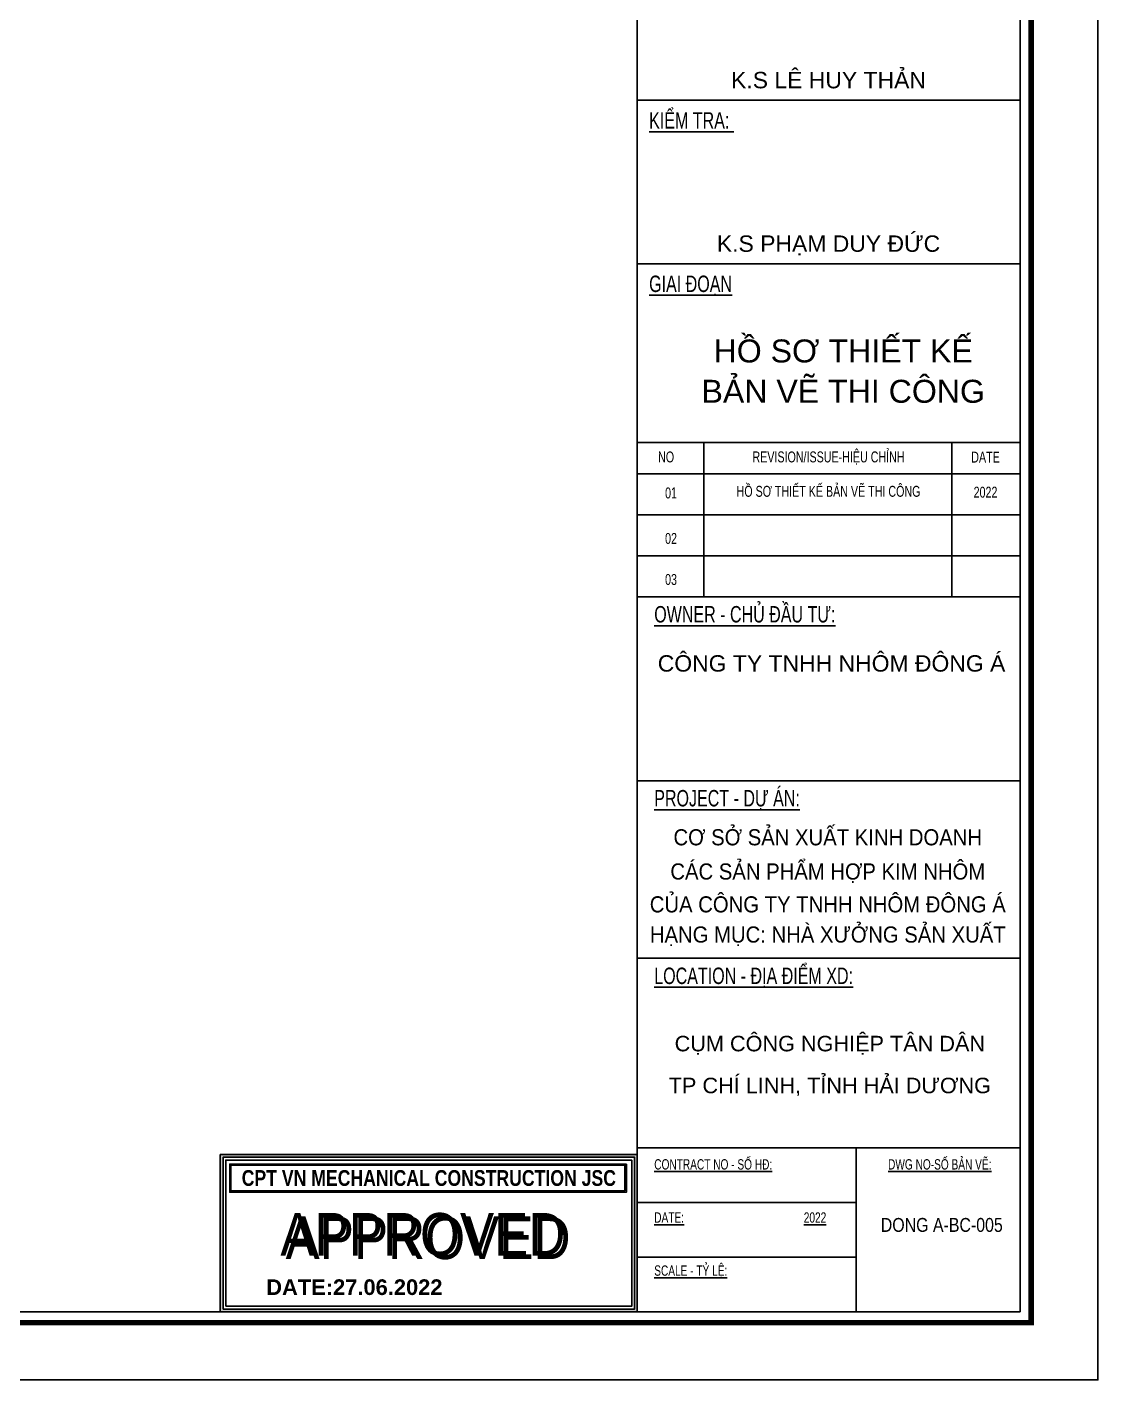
# Model space of a CAD drawing. Header units: inches. Extents: x 1359 to 46357, y -3807 to 191.
# Drawn here: x 23561.8 to 23731.5, y -1109.3 to -895 of the extents above; entities that cross this region are included whole.
import ezdxf
from ezdxf.enums import TextEntityAlignment as Align

# ---------------------------------------------------------------- set-up
doc = ezdxf.new("R2010")
doc.units = ezdxf.units.IN
doc.header["$MEASUREMENT"] = 0
doc.linetypes.add('HIDDEN', pattern=[0.375, 0.25, -0.125])
for name, color, linetype in [('1', 1, 'Continuous'), ('2', 2, 'Continuous'), ('3', 3, 'Continuous'), ('CAUTAO', 7, 'Continuous'), ('DIM', 8, 'Continuous'), ('KhungTen', 7, 'Continuous')]:
    doc.layers.add(name, color=color, linetype=linetype)
doc.layers.add('9', color=9, linetype='HIDDEN', lineweight=13)
doc.styles.add('2501', font='VHARIALB.TTF', dxfattribs={"height": 250})
doc.styles.add('HX3', font='VHBLACK.TTF')
doc.styles.add('ST4', font='VHARIALN.TTF')
doc.styles.add('TILLE', font='VHARIAL.TTF', dxfattribs={"width": 0.7})

# ---------------------------------------------------------------- blocks, each defined once
blk = doc.blocks.new('A2SBCVN-D')
at = {"layer": '2', "color": 157, "linetype": 'Continuous'}
blk.add_lwpolyline([(0, 420), (594, 420), (594, 0), (0, 0)], close=True, dxfattribs=at)
at = {"layer": '2', "color": 167, "linetype": 'Continuous', "const_width": 0.871}
blk.add_lwpolyline([(10.59, 9.07), (583.41, 9.07), (583.41, 410.93), (10.59, 410.93)], close=True, dxfattribs=at)
at = {"layer": '2', "color": 147, "linetype": 'Continuous'}
blk.add_lwpolyline([(12.33, 10.81), (581.67, 10.81), (581.67, 409.19), (12.33, 409.19)], close=True, dxfattribs=at)
at = {"layer": 'KhungTen'}
for p, q in [((521.02, 409.19), (521.02, 139.14)), ((581.67, 139.14), (581.67, 409.19)), ((581.67, 202.78), (521.02, 202.78)), ((581.67, 176.88), (521.02, 176.88)), ((521.02, 148.54), (581.67, 148.54)), ((531.56, 137.09), (531.56, 148.54)), ((570.84, 124.1), (570.84, 148.54)), ((521.02, 143.59), (581.67, 143.59)), ((521.02, 143.59), (581.67, 143.59)), ((521.02, 139.14), (521.02, 66.81)), ((581.67, 66.81), (581.67, 139.14)), ((521.02, 137.09), (581.67, 137.09)), ((531.56, 130.59), (531.56, 137.09)), ((521.02, 130.59), (581.67, 130.59)), ((531.56, 124.1), (531.56, 130.59)), ((521.02, 124.1), (581.67, 124.1)), ((581.67, 124.1), (521.02, 124.1)), ((521.02, 94.94), (581.67, 94.94)), ((521.02, 66.81), (521.02, 36.8)), ((521.02, 66.81), (581.67, 66.81)), ((581.67, 66.81), (521.02, 66.81)), ((581.67, 36.8), (581.67, 66.81)), ((521.02, 36.8), (521.02, 10.81)), ((521.02, 36.8), (581.67, 36.8)), ((581.67, 36.8), (521.02, 36.8)), ((555.68, 36.8), (555.68, 10.81)), ((581.67, 10.81), (581.67, 36.8)), ((521.02, 28.14), (555.68, 28.14)), ((521.02, 19.47), (555.68, 19.47)), ((521.02, 10.81), (581.67, 10.81))]:
    blk.add_line(p, q, dxfattribs=at)
at = {"layer": '3', "ltscale": 0.5, "style": 'ST4'}
for tag, p in [('TENBANVE', (551.34, 319.39)), ('STT', (569.26, 24.56))]:
    blk.add_attdef(tag, text='', height=3, dxfattribs=at).set_placement(p, align=Align.MIDDLE_CENTER)
at = {"layer": 'KhungTen', "style": 'TILLE'}
for s, height, p in [('k.s L£ HUY TH¶N', 2.5992, (551.32, 205.97)), ('k.s PH¹M DUY §øC', 2.5992, (551.32, 180.06)), ('Hå S¥ THIÕT KÕ', 3.6389, (553.65, 163.05)), ('B¶N VÏ THI C¤NG', 3.6389, (553.65, 156.66)), ('C¤NG TY TNHH NH¤M §¤NG ¸', 2.5992, (551.8, 113.54)), ('CôM C¤NG NGHIÖP T¢N D¢N', 2.4563, (551.53, 53.3)), ('TP CHÝ LINH, TØNH H¶I D¦¥NG', 2.4563, (551.53, 46.66))]:
    blk.add_text(s, height=height, dxfattribs=at).set_placement(p, align=Align.MIDDLE_CENTER)
at = {"layer": 'KhungTen', "style": 'TILLE', "width": 0.7}
for s, height, p in [('%%UKIÓM TRA: ', 2.5992, (522.9, 198.29)), ('%%UGIAI §O¹N', 2.5992, (522.9, 172.39)), ('%%uowner - chñ ®Çu t\xad:', 2.5992, (523.71, 120.03)), ('%%uproject - dù ¸n:', 2.5992, (523.71, 90.88)), ('%%ulocation - ®Þa ®iÓm xd:', 2.5992, (523.71, 62.74)), ('%%ucontract no - sè h®:', 1.6386, (523.71, 33.34)), ('%%udwg no-sè b¶n vÏ:', 1.6386, (560.75, 33.34)), ('%%udate:', 1.639, (523.71, 24.92)), ('%%U2022', 1.639, (547.4, 24.92)), ('%%uscale - tû lÖ:', 1.6386, (523.71, 16.51))]:
    blk.add_text(s, height=height, dxfattribs=at).set_placement(p)
at = {"layer": 'KhungTen', "style": 'TILLE'}
for s, height, width, p in [('no', 1.733, 0.7, (525.59, 146.26)), ('revision/issue-hiÖu chØnh', 1.7328, 0.7, (551.32, 146.26)), ('date', 1.733, 0.7, (576.19, 146.23)), ('Hå S¥ THIÕT KÕ B¶N VÏ THI C¤NG', 1.7328, 0.7, (551.32, 140.81)), ('2022', 1.733, 0.7, (576.19, 140.67)), ('01', 1.733, 0.7, (526.37, 140.55)), ('02', 1.733, 0.7, (526.37, 133.34)), ('03', 1.733, 0.7, (526.37, 126.84)), ('C¥ Së S¶N XUÊT KINH DOANH', 2.5553, 0.9, (551.2, 85.99)), ('C¸C S¶N PHÈM HîP KIM NH¤M', 2.5553, 0.9, (551.2, 80.57)), ('CñA C¤NG TY TNHH NH¤M §¤NG ¸', 2.5553, 0.9, (551.2, 75.36)), ('H¹NG MôC: NHµ X¦ëNG S¶N XUÊT', 2.5553, 0.9, (551.2, 70.58))]:
    blk.add_text(s, height=height, dxfattribs=dict(at, width=width)).set_placement(p, align=Align.MIDDLE_CENTER)
blk = doc.blocks.new('DAUKIEMSOAT')
at = {"layer": '1'}
h = blk.add_hatch(color=10, dxfattribs=at)
h.dxf.hatch_style = 1
h.paths.add_polyline_path([(-1009.3, -10752.83), (-1009.3, -10728.79), (-944.11, -10728.79), (-944.11, -10752.83)], flags=16)
h.paths.add_polyline_path([(-1009.73, -10753.26), (-1009.73, -10728.36), (-943.68, -10728.36), (-943.68, -10753.26)])
h = blk.add_hatch(color=10, dxfattribs=at)
h.dxf.hatch_style = 1
h.paths.add_polyline_path([(-945.66, -10734.13), (-1008.05, -10734.13), (-1008.05, -10730.05), (-945.66, -10730.05)], flags=16)
h.paths.add_polyline_path([(-945.4, -10729.86), (-945.4, -10734.33), (-1008.24, -10734.33), (-1008.24, -10729.86)])
at = {"layer": '1', "color": 10}
for points in [[(-1009.73, -10753.26), (-1009.73, -10728.36), (-943.68, -10728.36), (-943.68, -10753.26)], [(-1009.3, -10752.83), (-1009.3, -10728.79), (-944.11, -10728.79), (-944.11, -10752.83)], [(-1008.87, -10752.4), (-1008.87, -10729.22), (-944.54, -10729.22), (-944.54, -10752.4)], [(-945.4, -10729.86), (-945.4, -10734.33), (-1008.24, -10734.33), (-1008.24, -10729.86)], [(-945.66, -10734.13), (-1008.05, -10734.13), (-1008.05, -10730.05), (-945.66, -10730.05)]]:
    blk.add_lwpolyline(points, close=True, dxfattribs=at)
at = {"layer": '1', "color": 10, "style": '2501', "width": 0.8}
blk.add_text('CPT VN MECHANICAL CONSTRUCTION JSC', height=2.5, dxfattribs=at).set_placement((-1006.34, -10733.32))
at = {"layer": '1', "color": 10, "style": 'HX3', "width": 0.9}
blk.add_text('APPROVED', height=6.75, dxfattribs=at).set_placement((-977.64, -10744.37), align=Align.CENTER)
at = {"layer": '1', "color": 251, "linetype": 'Continuous', "true_color": 0x645e5e, "style": 'HX3', "width": 0.9}
blk.add_text('APPROVED', height=6.75, dxfattribs=at).set_placement((-976.82, -10744.92), align=Align.CENTER)
at = {"layer": '1', "color": 10, "style": '2501'}
blk.add_attdef('DATE', text='', height=2.48, dxfattribs=at).set_placement((-1002.45, -10749.37), align=Align.MIDDLE_LEFT)
blk = doc.blocks.new('A$C57dc6cef')
at = {"layer": 'DIM', "color": 1}
blk.add_blockref('DAUKIEMSOAT', (1009.73, 10753.26), dxfattribs=at).add_auto_attribs({'DATE': 'DATE:27.06.2022'})
blk = doc.blocks.new('A$Cc64c765f')
at = {"layer": '9'}
blk.add_blockref('A$C57dc6cef', (-1.75, 0), dxfattribs=at)

msp = doc.modelspace()

# ---------------------------------------------------------------- linework, layer by layer
at = {"layer": 'CAUTAO', "color": 8}
msp.add_lwpolyline([(23149.8231, -700.1506), (23658.5121, -700.1506), (23658.5121, -1098.5305), (23149.8231, -1098.5305)], close=True, dxfattribs=at)

# ---------------------------------------------------------------- block references
msp.add_blockref('A$Cc64c765f', (23594.2084, -1098.5305))
at = {"layer": '2'}
ref = msp.add_blockref('A2SBCVN-D', (23137.492, -1109.3405), dxfattribs=at)
ref.add_attrib('STT', 'DONG A-BC-005', dxfattribs={"layer": '3', "ltscale": 0.5, "height": 2.2, "style": 'ST4'}).set_placement((23706.7541, -1084.7768), align=Align.MIDDLE_CENTER)

doc.saveas('drawing.dxf')
